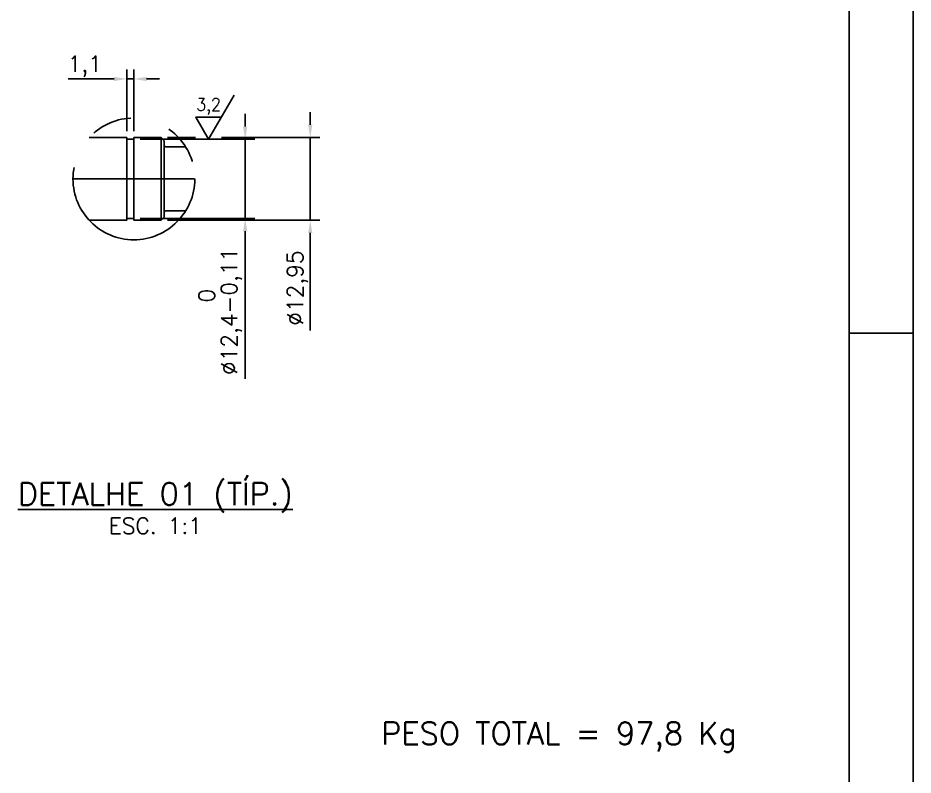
# Model space of a CAD drawing. Header units: metres. Extents: x 0 to 2102, y 0 to 1485.
# Drawn here: x 1752 to 2102.5, y 569.4 to 865.9 of the extents above; entities that cross this region are included whole.
import ezdxf
from ezdxf.enums import TextEntityAlignment as Align

# ---------------------------------------------------------------- set-up
doc = ezdxf.new("R2010")
doc.units = ezdxf.units.M
doc.header["$LTSCALE"] = 2.5
doc.linetypes.add('CENTER2', pattern=[28.575, 19.05, -3.175, 3.175, -3.175])
doc.linetypes.add('PHANTOM', pattern=[63.5, 31.75, -6.35, 6.35, -6.35, 6.35, -6.35])
for name, color, linetype in [('FRL2', 2, 'Continuous'), ('FRL6', 6, 'Continuous'), ('FRL7', 7, 'Continuous'), ('FRR120', 5, 'Continuous'), ('FRR140', 5, 'Continuous'), ('FRR175', 1, 'Continuous'), ('FRR80', 3, 'Continuous'), ('GSB', 7, 'Continuous'), ('MR80', 3, 'Continuous'), ('SC1', 7, 'CENTER2'), ('SDM', 7, 'Continuous'), ('SL4', 4, 'Continuous'), ('SRE', 2, 'PHANTOM')]:
    doc.layers.add(name, color=color, linetype=linetype)
doc.styles.add('R100', font='simplex.shx', dxfattribs={"height": 2.5})
doc.styles.add('R120', font='simplex.shx', dxfattribs={"height": 3})
doc.styles.add('R140', font='simplex.shx', dxfattribs={"height": 3.5})
doc.styles.add('R80', font='simplex.shx', dxfattribs={"height": 2})
doc.styles.add('ROMANS', font='ROMANS.SHX')
doc.dimstyles.new('2.5___1-1', dxfattribs={"dimscale": 2.5, "dimtxt": 2.5, "dimasz": 2, "dimexe": 1.5, "dimexo": 1, "dimgap": 0.5, "dimtad": 1, "dimlfac": 0.4, "dimzin": 12, "dimtxsty": 'ROMANS', "dimcen": 0, "dimclrd": 256, "dimclre": 256, "dimclrt": 3, "dimazin": 3, "dimtfac": 1, "dimtmove": 0, "dimatfit": 0, "dimfxl": 1, "dimlwd": -1, "dimlwe": -1, "dimarcsym": 0})

# ---------------------------------------------------------------- blocks, each defined once
blk = doc.blocks.new('A1')
at = {"layer": 'FRL2'}
blk.add_line((831, 297), (841, 297), dxfattribs=at)
at = {"layer": 'FRL6', "linetype": 'Continuous'}
blk.add_line((831, 584), (831, 10), dxfattribs=at)
at = {"layer": 'FRL7', "linetype": 'Continuous'}
blk.add_line((841, 594), (841, 0), dxfattribs=at)
at = {"layer": 'FRR120', "style": 'R120'}
for tag, p in [('FASE_DO_PROJETO', (659, 46.29)), ('ÁREA_E/OU_SUBÁREA', (659, 40.79)), ('TÍTULO_DO_DESENHO', (659, 35.29)), ('SUBTÍTULO_1_DO_DESENHO', (659, 29.79)), ('SUBTÍTULO_2_DO_DESENHO', (659, 24.29))]:
    blk.add_attdef(tag, p, '', height=3, dxfattribs=at)
at = {"layer": 'FRR140', "style": 'R140', "width": 0.91}
for tag, p in [('NÚMERO_DA_CONTRATADA', (687.72, 12.6)), ('NUMERO_VALE', (752.89, 12.6))]:
    blk.add_attdef(tag, p, '', height=3.5, dxfattribs=at)
for tag, p in [('REVISÃO', (823.5, 14.68)), ('ESCALA', (671, 14.35))]:
    blk.add_attdef(tag, text='', height=3.5, dxfattribs=at).set_placement(p, align=Align.MIDDLE)
at = {"layer": 'FRR175', "style": 'R120'}
for tag, p in [('CLASSIFICAÇÃO', (811.83, 67.73)), ('PROJETO', (716.31, 53.59)), ('N_PROJ_SE', (793.5, 53.59)), ('N_CONTRATO', (796.97, 47.3))]:
    blk.add_attdef(tag, text='', height=3, dxfattribs=at).set_placement(p, align=Align.MIDDLE_CENTER)
at = {"layer": 'FRR80', "style": 'R80'}
for p in [(492.61, 76.08), (492.61, 70.38), (492.61, 64.68), (492.61, 58.98), (492.61, 53.28), (492.61, 47.58), (492.61, 41.88), (492.61, 36.18)]:
    blk.add_attdef('DESCRIÇÃO_DA_REVISÃO', p, '', height=2, dxfattribs=at)
for tag, p in [('8A_REV', (476, 77.07)), ('EMIS.', (486, 77.07)), ('PROJ.', (585, 77.07)), ('DES.', (597, 77.07)), ('VER.', (609, 77.07)), ('APR.', (621, 77.07)), ('AUT.', (633.01, 77.07)), ('7A_REV', (476, 71.37)), ('EMIS.', (486, 71.37)), ('PROJ.', (585, 71.37)), ('DES.', (597, 71.37)), ('VER.', (609, 71.37)), ('APR.', (621, 71.37)), ('AUT.', (633.01, 71.37)), ('6A_REV', (476, 65.67)), ('EMIS.', (486, 65.67)), ('PROJ.', (585, 65.67)), ('DES.', (597, 65.67)), ('VER.', (609, 65.67)), ('APR.', (621, 65.67)), ('AUT.', (633.01, 65.67)), ('5A_REV', (476, 59.97)), ('EMIS.', (486, 59.97)), ('PROJ.', (585, 59.97)), ('DES.', (597, 59.97)), ('VER.', (609, 59.97)), ('APR.', (621, 59.97)), ('AUT.', (633.01, 59.97)), ('4A_REV', (476, 54.27)), ('EMIS.', (486, 54.27)), ('PROJ.', (585, 54.27)), ('DES.', (597, 54.27)), ('VER.', (609, 54.27)), ('APR.', (621, 54.27)), ('AUT.', (633.01, 54.27)), ('3A_REV', (476, 48.57)), ('EMIS.', (486, 48.57)), ('PROJ.', (585, 48.57)), ('DES.', (597, 48.57)), ('VER.', (609, 48.57)), ('APR.', (621, 48.57)), ('AUT.', (633.01, 48.57)), ('2A_REV', (476, 42.87)), ('EMIS.', (486, 42.87)), ('PROJ.', (585, 42.87)), ('DES.', (597, 42.87)), ('VER.', (609, 42.87)), ('APR.', (621, 42.87)), ('AUT.', (633.01, 42.87)), ('1a_REV', (476, 37.17)), ('EMIS.', (486, 37.17)), ('PROJ.', (585, 37.17)), ('DES.', (597, 37.17)), ('VER.', (609, 37.17)), ('APR.', (621, 37.17)), ('AUT.', (633.01, 37.17))]:
    blk.add_attdef(tag, text='', height=2, dxfattribs=at).set_placement(p, align=Align.MIDDLE)
at = {"layer": 'FRR80', "style": 'R80', "width": 0.85}
for p in [(648, 77.07), (648, 71.37), (648, 65.67), (648, 59.97), (648, 54.27), (648, 48.57), (648, 42.87), (648, 37.17)]:
    blk.add_attdef('DATA', text='', height=2, dxfattribs=at).set_placement(p, align=Align.MIDDLE)
blk = doc.blocks.new('*D126')
at = {"layer": 'Defpoints', "color": 0, "transparency": 16777216}
for p in [(1797.43, 818.38), (1797.43, 787.38), (1841.01, 787.38)]:
    blk.add_point(p, dxfattribs=at)
at = {"layer": 'SDM', "transparency": 16777216}
for p, q in [((1841.01, 823.38), (1841.01, 828.38)), ((1799.93, 818.38), (1844.76, 818.38)), ((1841.01, 818.38), (1841.01, 787.38)), ((1799.93, 787.38), (1844.76, 787.38)), ((1841.01, 782.38), (1841.01, 724.59))]:
    blk.add_line(p, q, dxfattribs=at)
for points in [[(1840.17, 823.38), (1841.84, 823.38), (1841.01, 818.38)], [(1840.17, 782.38), (1841.84, 782.38), (1841.01, 787.38)]]:
    blk.add_solid(points, dxfattribs=at)
at = {"layer": 'SDM', "color": 3, "transparency": 16777216, "insert": (1831.27, 750.98), "char_height": 6.25, "attachment_point": 5, "rotation": 90, "style": 'ROMANS'}
blk.add_mtext('%%C12,4\\S 0^ -0,11;', dxfattribs=at)
blk = doc.blocks.new('*D127')
at = {"layer": 'Defpoints', "color": 0, "transparency": 16777216}
for p in [(1808.06, 819.07), (1808.06, 786.7), (1866.47, 786.7)]:
    blk.add_point(p, dxfattribs=at)
at = {"layer": 'SDM', "transparency": 16777216}
for p, q in [((1866.47, 824.07), (1866.47, 829.07)), ((1810.56, 819.07), (1821.58, 819.07)), ((1831.75, 819.07), (1870.22, 819.07)), ((1866.47, 819.07), (1866.47, 786.7)), ((1810.56, 786.7), (1870.22, 786.7)), ((1866.47, 781.7), (1866.47, 743.54))]:
    blk.add_line(p, q, dxfattribs=at)
for points in [[(1865.64, 824.07), (1867.31, 824.07), (1866.47, 819.07)], [(1865.64, 781.7), (1867.31, 781.7), (1866.47, 786.7)]]:
    blk.add_solid(points, dxfattribs=at)
at = {"layer": 'SDM', "color": 3, "transparency": 16777216, "insert": (1861.5, 760.12), "char_height": 6.25, "attachment_point": 5, "rotation": 90, "style": 'ROMANS'}
blk.add_mtext('%%C12,95', dxfattribs=at)
blk = doc.blocks.new('*D128')
at = {"layer": 'Defpoints', "color": 0, "transparency": 16777216}
for p in [(1794.68, 842.01), (1794.68, 819.07), (1797.43, 819.07)]:
    blk.add_point(p, dxfattribs=at)
at = {"layer": 'SDM', "transparency": 16777216}
for p, q in [((1794.68, 821.57), (1794.68, 845.76)), ((1797.43, 821.57), (1797.43, 845.76)), ((1789.68, 842.01), (1771.76, 842.01)), ((1797.43, 842.01), (1794.68, 842.01)), ((1802.43, 842.01), (1807.43, 842.01))]:
    blk.add_line(p, q, dxfattribs=at)
for points in [[(1789.68, 842.84), (1789.68, 841.18), (1794.68, 842.01)], [(1802.43, 842.84), (1802.43, 841.18), (1797.43, 842.01)]]:
    blk.add_solid(points, dxfattribs=at)
at = {"layer": 'SDM', "color": 3, "transparency": 16777216, "insert": (1778.22, 846.98), "char_height": 6.25, "attachment_point": 5, "style": 'ROMANS'}
blk.add_mtext('1,1', dxfattribs=at)
blk = doc.blocks.new('CORTE')
at = {"layer": 'GSB', "color": 4, "style": 'R140'}
blk.add_attdef('%%UCORTE', text='', height=3.5, dxfattribs=at).set_placement((-0.25, 2.38), align=Align.MIDDLE_CENTER)
at = {"layer": 'GSB', "color": 3, "style": 'R100'}
blk.add_attdef('ESC.', text='', height=2.5, dxfattribs=at).set_placement((-0.25, -2.62), align=Align.MIDDLE_CENTER)
blk = doc.blocks.new('ROUGHNESS (INDICATION)')
blk.add_lwpolyline([(4, 6.93), (0, 0), (-2, 3.46), (2, 3.46)])
at = {"layer": 'MR80', "style": 'R80', "width": 0.9}
blk.add_attdef('ROUGHNESS', text='', height=2, dxfattribs=at).set_placement((0, 5.46), align=Align.MIDDLE_CENTER)

msp = doc.modelspace()

# ---------------------------------------------------------------- linework, layer by layer
at = {"layer": 'SC1'}
msp.add_line((1773.587, 802.883), (1821.265, 802.883), dxfattribs=at)
at = {"layer": 'SL4'}
for p, q in [((1794.676, 819.07), (1779.925, 819.07)), ((1794.676, 818.383), (1794.676, 819.07)), ((1797.426, 818.383), (1794.676, 818.383)), ((1794.676, 818.383), (1794.676, 787.383)), ((1808.063, 819.07), (1797.426, 819.07)), ((1797.426, 819.07), (1797.426, 818.383)), ((1797.426, 818.383), (1797.426, 787.383)), ((1809.313, 817.82), (1808.063, 819.07)), ((1808.063, 819.07), (1808.063, 786.695)), ((1809.313, 816.008), (1809.313, 817.82)), ((1809.313, 816.008), (1809.313, 789.758)), ((1817.725, 815.383), (1809.938, 815.383)), ((1809.313, 787.945), (1809.313, 789.758)), ((1809.938, 790.383), (1817.725, 790.383)), ((1779.925, 786.695), (1794.676, 786.695)), ((1794.676, 787.383), (1797.426, 787.383)), ((1794.676, 786.695), (1794.676, 787.383)), ((1797.426, 787.383), (1797.426, 786.695)), ((1797.426, 786.695), (1808.063, 786.695)), ((1808.063, 786.695), (1809.313, 787.945))]:
    msp.add_line(p, q, dxfattribs=at)
for centre, start, end in [((1809.938, 816.008), 180, 270), ((1809.938, 789.758), 90, 180)]:
    msp.add_arc(centre, 0.625, start, end, dxfattribs=at)
at = {"layer": 'SRE'}
msp.add_circle((1797.426, 802.883), 23.839, dxfattribs=at)

# ---------------------------------------------------------------- block references
at = {"xscale": 2.5, "yscale": 2.5, "zscale": 2.5}
msp.add_blockref('A1', (0, 0), dxfattribs=at)
at = {"layer": 'GSB'}
for name, p, xscale, yscale, zscale, values in [('ROUGHNESS (INDICATION)', (1826.663, 818.383), 2.499999999999972, 2.499999999999972, 2.499999999999972, {'ROUGHNESS': '3,2'}), ('CORTE', (1806.474, 673.59), 2.5, 2.5, 2.5, {'%%UCORTE': '%%uDETALHE 01 (TÍP.)', 'ESC.': 'ESC. 1:1'})]:
    msp.add_blockref(name, p, dxfattribs=dict(at, xscale=xscale, yscale=yscale, zscale=zscale)).add_auto_attribs(values)

# ---------------------------------------------------------------- texts
at = {"layer": 'GSB', "color": 4, "style": 'R140'}
msp.add_text('PESO TOTAL = 97,8 Kg', height=8.75, dxfattribs=at).set_placement((1963.89, 585.747), align=Align.MIDDLE_CENTER)

# ---------------------------------------------------------------- dimensions: what is measured, and where the dimension line sits
at = {"layer": 'SDM'}
dim = msp.add_linear_dim(base=(1794.676, 842.011), p1=(1797.426, 819.07), p2=(1794.676, 819.07), dimstyle='2.5___1-1', dxfattribs=at)
dim.commit()
dim.dimension.update_dxf_attribs({"geometry": '*D128', "text_midpoint": (1778.217, 846.981)})
dim = msp.add_linear_dim(base=(1841.006, 787.383), p1=(1797.426, 818.383), p2=(1797.426, 787.383), angle=90, text='%%C<>', dimstyle='2.5___1-1', override={"dimgap": 0.5, "dimtol": 1, "dimlim": 0, "dimtp": 0, "dimtm": 0.11}, dxfattribs=at)
dim.commit()
dim.dimension.update_dxf_attribs({"geometry": '*D126', "text_midpoint": (1831.274, 750.984)})
dim = msp.add_linear_dim(base=(1866.474, 786.695), p1=(1808.063, 819.07), p2=(1808.063, 786.695), angle=90, text='%%C<>', dimstyle='2.5___1-1', dxfattribs=at)
dim.commit()
dim.dimension.update_dxf_attribs({"geometry": '*D127', "text_midpoint": (1861.504, 760.118)})

doc.saveas('drawing.dxf')
